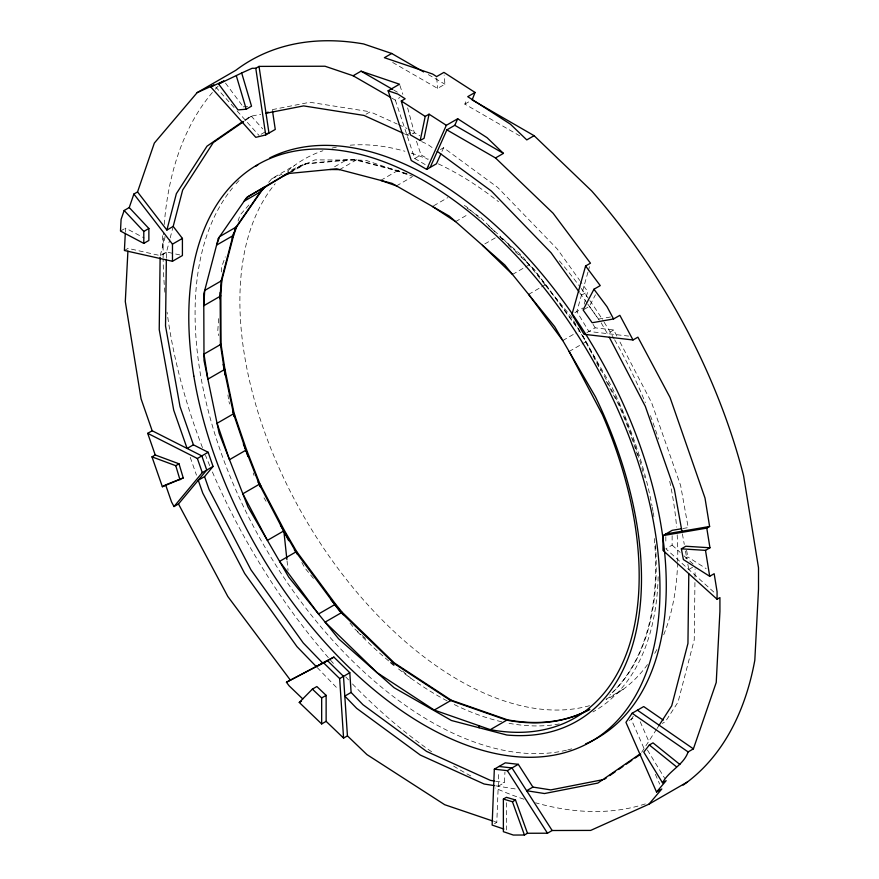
<?xml version="1.0" encoding="UTF-8"?>
<svg xmlns="http://www.w3.org/2000/svg" width="879" height="879" viewBox="0 0 879 879"><rect width="100%" height="100%" fill="white"/><g stroke="black" fill="none" stroke-linecap="round" stroke-linejoin="round"><path stroke-width="0.66" stroke-dasharray="4.39 3.3" d="M166.362 257.822L166.428 252.361L169.867 239.187M694.937 582.546L694.245 639.802L678.006 702.156L665.458 721.593L662.305 723.406M695.014 577.096L695.113 568.922M221.475 271.963L221.662 266.82L225.299 256.833M494.459 823.722L496.8 822.381L498.789 771.751M498.217 786.233L504.513 782.596L504.931 772.059M125.367 232.078L125.565 228.122L144.211 237.989M218.651 318.627L217.805 330.493L218.761 335.624M170.196 237.912L172.855 227.694M587.941 272.16L576.844 311.562L588.864 331.471L628.606 336.086M588.304 270.875L589.743 265.755M584.205 304.167L587.743 291.608L580.558 281.555M238.055 221.101L240.055 215.058L248.977 204.917M519.775 135.849L464.826 104.129L466.76 99.162M441.95 151.441L443.598 147.738L497.701 187.447L557.407 249.175L579.755 280.445M584.139 309.375L589.391 306.342L595.424 294.817M641.67 752.325L656.283 729.68M657.009 728.559L659.162 725.219M633.287 716.275L631.232 719.308L644.087 748.589M268.666 182.36L271.875 178.602L294.421 165.527M244.692 120.895L251.416 116.259L262.722 128.905M290.861 171.636L303.409 164.362L305.474 163.955L352.831 159.769L366.279 160.439L409.284 175.13M251.416 116.259L245.12 119.896L250.251 116.358L260.766 114.292M261.129 134.256L265.326 131.828M120.489 231.056L125.565 228.122M124.4 250.493L128.059 248.383L160.242 255.602L166.538 251.965L179.766 254.932M366.038 114.215L370.235 111.798L397.231 124.038M391.825 98.096L395.341 100.129L399.868 97.514M291.334 171.262L306.079 163.604L346.919 159.659L356.632 159.758L397.78 170.548L407.263 173.855M290.191 172.778L306.079 163.604M392.682 62.475L437.61 88.416L444.928 84.197L444.137 75.012M166.428 252.361L160.132 255.998L165.131 236.814L162.373 235.22L162.373 247.417M334.558 166.801L346.919 159.659M339.58 169.614L356.632 159.758M406.889 134.905L411.086 132.487M412.394 133.773L414.328 132.663L419.744 135.795M464.826 104.129L470.056 101.118M395.341 100.129L414.723 158.517L421.019 154.88L428.15 158.989M380.717 180.393L397.78 170.548M440.456 149.551L443.598 147.738M396.462 185.898L411.746 177.075M433.633 205.807L447.741 197.665M455.597 221.629L468.518 214.157M479.615 217.904L466.178 206.532L461.574 203.983M484.801 243.933L495.382 237.824M512.49 274.457L524.247 267.677M525.422 266.996L529.554 264.612L545.661 284.532L579.821 330.691L575.69 333.086M528.609 294.388L540.354 287.598M541.53 286.928L545.661 284.532M581.448 295.245L587.743 291.608M574.899 312.693L583.14 307.936M562.769 340.547L574.514 333.756M586.919 332.603L595.16 327.834L613.707 329.988L616.86 336.053M569.131 351.501L580.876 344.722M582.052 344.041L586.194 341.656L581.733 333.987M613.707 329.988L607.411 333.624L601.071 322.692M672.127 535.718L672.127 545.123L665.832 548.76L714.902 593.05M685.62 558.264L687.85 556.978L706.156 568.625M688.784 569.471L694.025 566.439M606.235 699.091L623.222 689.279M629.122 720.527L636.473 716.275M290.63 171.647L303.409 164.362L288.235 171.46M300.596 165.977L299.552 166.516L315.056 159.868L356.028 160.11L397.165 170.9L412.921 176.393M271.875 178.602L281.939 174.207M272.314 109.633L309.891 102.261L370.235 111.798M610.498 316.978L598.456 319.11L589.391 306.342M682.851 528.51L688.202 527.587L680.654 485.604L651.625 402.725L619.387 340.898M243.252 106.864L250.35 106.26M397.165 170.9L398.484 170.79M495.547 781.178L504.513 782.596M495.657 785.826L517.149 789.221M494.262 821.513L496.8 822.381M398.462 124.598L407.054 128.488M408.274 129.048L413.185 131.268L414.009 133.762M404.439 133.795L409.35 136.025M421.634 141.596L427.787 144.387L434.127 149.045M428.37 74.638L444.928 84.197M393.88 90.141L397.396 92.174M414.723 158.517L428.974 166.746M474.352 213.509L480.11 216.959L496.086 232.968M499.942 236.682L521.676 255.371L545.057 284.884L546.661 285.884M467.145 208.169L472.649 211.773M402.67 671.116L410.68 678.116M488.57 225.793L500.481 236.374M350.007 623.046L355.083 629.298L361.181 634.66M362.192 635.55L367.268 640.022M672.127 545.123L680.115 552.331M684.104 555.924L693.081 564.032M502.414 238.253L529.554 264.612M499.876 236.737L503.755 240.494M508.6 245.197L511.501 248.021M515.38 251.79L534.311 269.479L581.48 333.701L600.665 370.63M317.231 667.568L338.151 689.202M215.762 87.043L236.22 109.941M237.11 110.93L259.03 135.465M313.44 578.382L304.826 567.933L301.684 562.197M545.057 284.884L571.46 316.989L611.982 387.265A310.781 179.525 59.9 0 1 652.031 505.974M225.529 83.142L242.439 105.788M579.843 293.004L586.941 302.925M587.721 304.024L600.291 321.593M647.427 750.007L664.777 778.42M593.039 324.329L595.16 327.834M263.986 497.855L266.04 501.272M586.194 341.656L619.508 404.878A309.628 178.767 60 0 1 644.395 477.385M606.323 381.365L618.893 405.23A309.628 178.767 60 0 1 637.627 455.827M640.209 721.769L649.306 742.513M655.36 774.3L659.668 784.09M228.881 401.626L229.815 404.054M190.238 457.355L196.478 475.165M399.912 85.472L402.846 94.295M416.481 141.211L421.019 154.88M253.207 472.935L254.009 475.462M407.636 107.908L414.328 132.663M686.587 550.265L687.85 556.978M682.379 533.861L684.28 544.409M685.466 551.012L686.884 558.923M687.828 564.197L688.85 569.823M227.936 394.957L228.507 398.956M287.037 560.857L288.059 570.394M436.709 77.912L437.61 88.416M665.832 536.662L665.832 543.387M506.414 802.747L506.414 829.919M645.329 803.9A422.173 243.747 60 0 1 535.608 802.802M523.939 799.22A422.173 243.747 60 0 1 495.097 787.991M470.77 775.959A422.173 243.747 60 0 1 451.191 764.609M431.6 751.754A422.173 243.747 60 0 1 352.468 683.95M348.589 679.917A422.173 243.747 60 0 1 345.7 676.863M333.394 663.392A422.173 243.747 60 0 1 211.872 470.759M209.707 465.65A422.173 243.747 60 0 1 205.51 455.366M202.467 447.609A422.173 243.747 60 0 1 167.076 312.166M164.867 292.246A422.173 243.747 60 0 1 163.131 259.228M163.12 257.811A422.173 243.747 60 0 1 163.681 232.66M164.23 224.497A422.173 243.747 60 0 1 214.432 90.152M215.333 89.142A422.173 243.747 60 0 1 218.091 86.175M654.339 538.541A309.628 178.767 60 0 1 612.081 692.762M559.286 723.944A310.781 179.525 59.9 0 1 506.908 722.901M501.656 721.769A310.781 179.525 59.9 0 1 451.817 703.321M447.103 700.882A310.781 179.525 59.9 0 1 397.033 667.765M388.661 660.909A310.781 179.525 59.9 0 1 355.083 629.298M652.284 507.315A310.781 179.525 59.9 0 1 652.998 511.336M653.229 512.677A310.781 179.525 59.9 0 1 653.888 516.665M658.162 576.723A310.781 179.525 59.9 0 1 592.94 711.935M589.523 705.683A309.628 178.767 60 0 1 309.034 525.312A309.628 178.767 60 0 1 275.193 183.722M287.312 171.251A309.628 178.767 60 0 1 322.923 150.738M332.086 148.09A309.628 178.767 60 0 1 337.437 146.925M350.216 145.189A309.628 178.767 60 0 1 404.922 151.254M411.284 153.177A309.628 178.767 60 0 1 428.029 159.33M438.368 163.89A309.628 178.767 60 0 1 498.492 201.687M559.363 260.876A309.628 178.767 60 0 1 580.305 287.224M581.118 288.323A309.628 178.767 60 0 1 589.095 299.431M589.875 300.552A309.628 178.767 60 0 1 603.412 321.044M604.126 322.197A309.628 178.767 60 0 1 613.981 338.624M614.663 339.81A309.628 178.767 60 0 1 645.34 402.703M650.405 415.657A309.628 178.767 60 0 1 658.547 439.137M669.721 481.296A309.628 178.767 60 0 1 676.599 527.07M677.171 534.817A309.628 178.767 60 0 1 677.665 561.45M677.621 562.835A309.628 178.767 60 0 1 663.425 635.528M656.855 649.548A309.628 178.767 60 0 1 653.624 655.262M647.504 664.579A309.628 178.767 60 0 1 606.027 699.53M655.47 544.683A309.628 178.767 60 0 1 609.784 695.113M571.713 748.842A333.174 192.358 60 0 1 567.757 749.897M566.428 750.216A333.174 192.358 60 0 1 267.666 551.803A333.174 192.358 60 0 1 232.517 187.952M236.077 183.799A333.174 192.358 60 0 1 239.901 179.734"/><path stroke-width="1.32" d="M160.121 257.36L159.231 329.603L173.723 410.196L187.117 448.455L193.413 444.818L208.136 452.267L213.059 466.43L204.554 476.616L198.258 480.253L202.752 493.086L244.648 573.449L296.97 646.625L316.286 666.59L333.888 657.107L349.798 672.71L351.106 692.443L362.972 704.716L426.59 751.413L490.427 780.376L494.273 780.981M166.351 259.184L165.527 325.977L180.019 406.559L193.413 444.818M688.795 573.921L687.949 643.439L671.71 705.782L659.162 725.219M602.785 779.706L550.781 789.902L532.905 787.079L518.291 764.323L505.293 762.84L494.328 769.18L492.13 825.073L503.821 829.04M125.29 233.385L124.4 250.493L172.471 261.272L182.414 255.525L182.414 238.407L173.185 226.419L182.667 190.018L213.3 142.552L243.571 121.676M127.916 251.108L125.301 301.563L141.058 398.791L152.166 430.754L201.84 455.904L206.763 470.056L178.481 503.975L174.009 506.557L171.559 501.975L165.615 484.856L162.362 486.735L151.979 456.86L155.231 454.981L179.019 463.815L183.239 477.945L162.362 486.735M233.66 233.045L221.145 280.961L220.047 298.86M589.293 709.54A309.628 178.767 60 0 1 507.381 719.802L451.312 700.222L394.275 662.887L342.162 612.267L335.591 604.148L296.641 551.518L284.455 530.531L259.898 483.933L246.549 449.817L234.122 413.449L224.936 369.29L221.036 344.238L220.849 295.871L221.761 280.61L233.649 235.264L236.66 226.782L261.173 191.391L265.26 186.7L248.208 196.544L244.109 201.236L261.173 191.391M264.601 187.458L289.081 172.68M440.851 153.913L436.456 163.791L426.711 169.416L411.273 160.505L388.122 90.779L397.89 94.086L405.164 98.778L401.307 101.008L410.46 134.894L420.217 140.519L425.205 116.413L429.062 114.182L446.334 125.312L457.706 118.753L487.054 137.673L503.425 153.385L495.503 157.956L446.873 129.872L430.161 167.428M429.062 114.182L424.074 138.289L420.217 140.519M423.645 71.913L391.715 53.476L363.609 43.95A422.173 243.747 60 0 0 235.748 70.342L197.16 92.625L154.341 143.079L137.542 191.93L166.889 230.056L176.371 193.655L207.004 146.178L242.879 121.445M495.503 157.956L553.111 213.256L590.468 263.184L585.59 265.996L571.976 314.385L583.997 334.284L633.012 339.975L637.89 337.162L670.029 397.429L705.002 498.03L709.617 526.477L706.771 528.114L662.997 535.619L662.997 550.397L717.077 599.225L719.923 597.577L719.923 611.454L716.231 682.478L693.399 748.864L688.114 751.919C683.686 765.027 669.007 770.63 662.502 782.793L643.78 752.127L649.339 744.974L652.998 742.865L679.906 764.488M129.235 207.554L124.159 210.488L121.093 219.387L120.489 231.056L143.793 243.384L148.87 240.461L148.87 228.496L129.235 207.554L133.883 194.039L137.542 191.93M232.122 238.11L236.055 227.134L262.436 188.996M391.715 53.476L384.398 57.695L432.622 74.034L436.599 76.605L443.917 72.386L475.045 92.449L472.144 99.909L534.102 135.685L591.699 190.974A422.173 243.747 60 0 1 743.59 475.759L758.511 567.79L758.511 589.183L754.819 660.195A422.173 243.747 60 0 1 683.115 785.112M426.711 169.416L446.334 125.312M446.873 129.872L454.795 125.301L457.706 118.753M585.59 265.996L600.247 285.598L593.951 289.235L583.096 309.979L592.16 322.747L613.564 318.956L619.86 315.33L633.012 339.975M663.282 720.088L643.703 706.562L632.122 713.254L625.947 722.351L656.536 792.034L661.81 788.99L648.9 804.197L590.677 830.413L552.155 830.512L547.485 833.215L527.477 833.259L524.433 835.017L513.325 835.05L503.37 831.677L503.37 799.077L506.414 797.319L515.479 799.967L527.477 833.259M234.594 229.188L236.055 227.134L236.275 227.87M174.009 506.557L202.291 472.638L213.059 466.43M656.536 792.034L666.161 780.684L662.502 782.793M258.778 193.765L264.656 187.051L263.063 188.084M326.131 721.351L321.67 723.933L299.267 702.442L312.386 689.125L316.858 686.543L326.131 695.366L326.131 721.351L343.579 738.096L347.436 735.877L343.502 676.347L327.592 660.744L286.444 682.247L289.092 685.796L302.761 698.915M639.967 754.017L597.83 783.079L544.486 793.539L526.609 790.715L532.905 787.079M604.126 779.442L606.345 777.915M609.663 775.619L615.212 771.795M618.541 769.51L622.969 766.444M626.298 764.148L631.847 760.324M635.165 758.028L640.714 754.204M272.512 110.952L275.27 129.433L265.722 134.948L255.778 137.344L210.74 86.922L213.982 85.043L197.16 92.625M390.65 97.415L353.127 75.759L325.021 66.233L259.03 66.397L255.778 68.276L252.13 68.287L241.681 72.99L251.526 106.161L246.252 109.216L237.967 109.908L218.64 84.032L223.925 80.989L210.74 86.922M218.64 84.032L241.681 72.99M268.117 112.051L266.018 113.259L303.596 105.898L363.939 115.424L403.208 133.234M353.127 75.759L361.049 71.177L399.495 84.208L388.122 90.779M143.793 243.384L143.793 231.43L148.87 228.496M166.889 230.056L173.185 226.419M288.982 172.625L283.104 176.02L289.015 173.46M172.471 261.272L172.471 244.153L182.414 238.407M236.66 226.782L219.607 236.638L216.586 245.109L233.649 235.264M475.045 92.449L467.727 96.668L510.413 124.181L526.785 139.904L534.102 135.685M221.761 280.61L204.697 290.455L203.785 305.716L220.849 295.871M221.036 344.238L203.983 354.094L207.883 379.146L224.936 369.29M155.231 454.981L147.705 433.336L152.166 430.754M234.122 413.449L217.069 423.293L229.496 459.673L246.549 449.817M151.979 456.86L175.767 465.694L179.019 463.815M147.705 433.336L197.368 458.486L208.136 452.267M259.898 483.933L242.835 493.778L267.392 540.387L284.455 530.531M296.641 551.518L279.588 561.373L318.528 613.992L335.591 604.148M342.162 612.267L325.098 622.123L377.223 672.732L434.248 710.067L490.317 729.658L507.381 719.802M286.444 682.247L333.888 657.107M343.579 738.096L339.646 678.577L349.798 672.71M299.267 702.442L301.508 701.145M321.67 723.933L321.67 697.937L326.131 695.366M351.106 692.443L344.81 696.08L356.676 708.353L420.294 755.05L484.131 784.013L494.383 785.628M662.997 535.619L672.127 530.345L681.511 528.74M717.077 599.225L717.077 591.71L714.166 573.723L709.694 576.305L683.39 559.56L681.368 548.826L685.829 546.244L709.957 547.782L706.771 528.114M681.368 548.826L705.496 550.364L709.957 547.782M434.248 710.067L451.312 700.222M494.328 769.18L507.326 770.652L518.291 764.323M503.37 799.077L512.435 801.725L515.479 799.967M648.9 804.197L687.488 781.925M166.878 484.373L183.239 477.945M266.491 133.674L268.974 133.07L259.03 66.397M665.832 533.982L709.617 526.477M329.867 169.515L339.58 169.614M498.997 766.477L511.996 767.949L552.155 830.512M492.987 821.085L444.719 804.724L366.928 754.578L347.436 735.877M380.717 180.393L396.462 185.898M361.049 71.177L392.704 89.46M454.795 125.301L503.425 153.385M401.307 101.008L425.205 116.413M432.457 206.477L455.597 221.629M637.407 710.199L693.399 748.864M632.122 713.254L688.114 751.919M437.302 151.375L491.405 191.084L551.111 252.811L579.052 291.894M649.339 744.974L676.248 766.609M257.965 482.077L260.799 485.647M312.386 689.125L321.67 697.937M482.461 245.285L512.49 274.457M323.736 662.964L339.646 678.577M322.582 662.953L303.266 642.988L250.944 569.812L209.048 489.449L204.554 476.616M124.159 210.488L143.793 231.43M232.594 411.361L234.704 415.141M294.311 549.825L339.36 610.784L393.671 663.238L450.696 700.574L506.765 720.154A309.628 178.767 60 0 0 589.864 709.254M330.68 599.28L343.249 614.707M133.883 194.039L172.471 244.153M593.951 289.235L607.048 306.738L613.564 318.956M290.301 680.027L227.837 596.533L178.481 503.975M528.609 294.388L562.769 340.547M220.135 292.432L220.431 344.59L221.288 345.799M507.326 770.652L547.485 833.215M280.423 525.192L297.289 554.166M569.131 351.501L602.445 414.723A309.628 178.767 60 0 1 490.317 729.658M221.145 280.961L221.673 281.961M243.362 443.939L259.283 484.285L288.686 540.662M609.301 337.261L645.329 406.351L674.358 489.24L681.906 531.224M512.435 801.725L524.433 835.017M197.368 458.486L202.291 472.638M259.283 484.285L260.14 486.757M223.134 364.4L233.517 413.8L247.955 456.498M236.396 76.033L246.252 109.216M175.767 465.694L179.986 479.824M478.736 725.604L479.121 727.757M705.496 550.364L709.694 576.305M233.517 413.8L233.913 416.338M220.431 344.59L225.09 374.97M255.778 68.276L265.722 134.948M283.84 530.883L286.895 559.494M393.891 665.238A310.781 179.525 59.9 0 1 390.748 662.656M269.71 157.934A333.174 192.358 60 0 1 605.466 368.026A333.174 192.358 60 0 1 585.579 743.909M255.69 166.329A333.174 192.358 60 0 1 257.954 164.78M218.322 238.484L203.741 294.124L204.005 360.522L219.113 433.149L248.032 507.062L288.784 577.206L338.602 638.813L394.078 687.697L451.443 720.505L506.787 735.009A310.781 179.426 60 0 0 595.446 396.803L554.693 326.658L504.876 265.04L449.4 216.168L392.034 183.359L336.69 168.856L287.147 173.635L246.768 197.39L218.322 238.484M193.841 376.102A333.174 192.358 60 0 0 581.689 746.469A333.174 192.358 60 0 0 497.602 236.847A333.174 192.358 60 0 0 193.841 376.102"/></g></svg>
